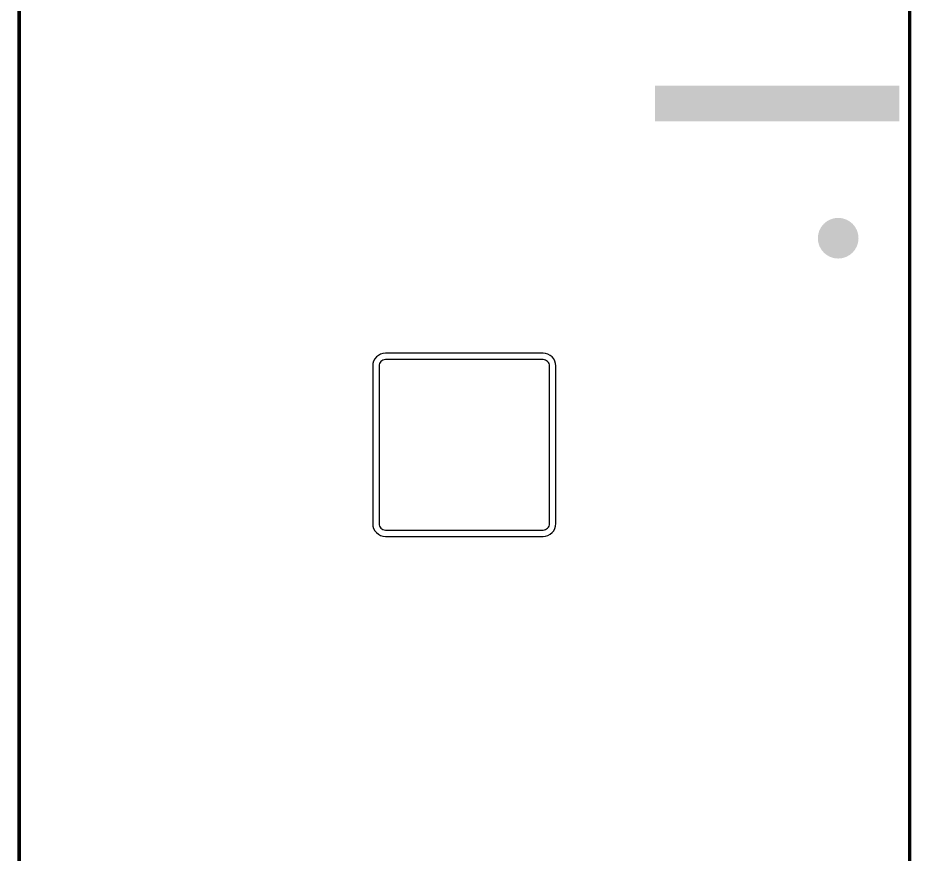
# Model space of a CAD drawing. Header units: millimetres. Extents: x -116965 to 323937, y 291661 to 566926.
# Drawn here: x -48632 to -47932, y 329555 to 330213 of the extents above; entities that cross this region are included whole.
import ezdxf

# ---------------------------------------------------------------- set-up
doc = ezdxf.new("R2010")
doc.units = ezdxf.units.MM
doc.layers.get('0').update_dxf_attribs({"lineweight": 18})
doc.layers.add('C00-00-00', color=7, linetype='Continuous')

# ---------------------------------------------------------------- blocks, each defined once
blk = doc.blocks.new('EQQWEQEQWE')
at = {"lineweight": -3, "ltscale": 5}
for points in [[(-41270.25, 351276.99), (-41394.25, 351276.99, 0.414214), (-41404.25, 351266.99), (-41404.25, 351142.99, 0.414214), (-41394.25, 351132.99), (-41270.25, 351132.99, 0.414214), (-41260.25, 351142.99), (-41260.25, 351266.99, 0.414214)], [(-41270.25, 351271.99), (-41394.25, 351271.99, 0.414214), (-41399.25, 351266.99), (-41399.25, 351142.99, 0.414214), (-41394.25, 351137.99), (-41270.25, 351137.99, 0.414214), (-41265.25, 351142.99), (-41265.25, 351266.99, 0.414214)]]:
    blk.add_lwpolyline(points, format="xyb", close=True, dxfattribs=at)

msp = doc.modelspace()

# ---------------------------------------------------------------- hatches: boundary and pattern name
at = {"layer": 'C00-00-00'}
h = msp.add_hatch(color=256, dxfattribs=at)
h.dxf.hatch_style = 2
h.paths.add_polyline_path([(-48131.360133, 330159.595317), (-47939.386933, 330159.595317), (-47939.386933, 330131.599227), (-48131.360133, 330131.599227)])
h = msp.add_hatch(color=256, dxfattribs=at)
edge = h.paths.add_edge_path()
edge.add_arc((-47987.380233, 330039.612067), 15.997765, 0, 360)

# ---------------------------------------------------------------- linework, layer by layer
at = {"layer": 'C00-00-00', "lineweight": 211}
for points in [[(-49331.192633, 330439.556236), (-48631.290343, 330439.556236), (-48631.290343, 328239.863317), (-49331.192633, 328239.863317)], [(-48631.290343, 330439.556236), (-47931.388048, 330439.556236), (-47931.388048, 328239.863317), (-48631.290343, 328239.863317)]]:
    msp.add_lwpolyline(points, close=True, dxfattribs=at)
at = {"layer": 'C00-00-00', "lineweight": 100}
for points in [[(-49331.192633, 330339.570192), (-48631.290343, 330339.570192), (-48631.290343, 328339.849361), (-49331.192633, 328339.849361)], [(-48631.290343, 330339.570192), (-47931.388048, 330339.570192), (-47931.388048, 328339.849361), (-48631.290343, 328339.849361)]]:
    msp.add_lwpolyline(points, close=True, dxfattribs=at)

# ---------------------------------------------------------------- block references
at = {"lineweight": -3}
msp.add_blockref('EQQWEQEQWE', (-6949.091083, -21327.853229), dxfattribs=at)

doc.saveas('drawing.dxf')
